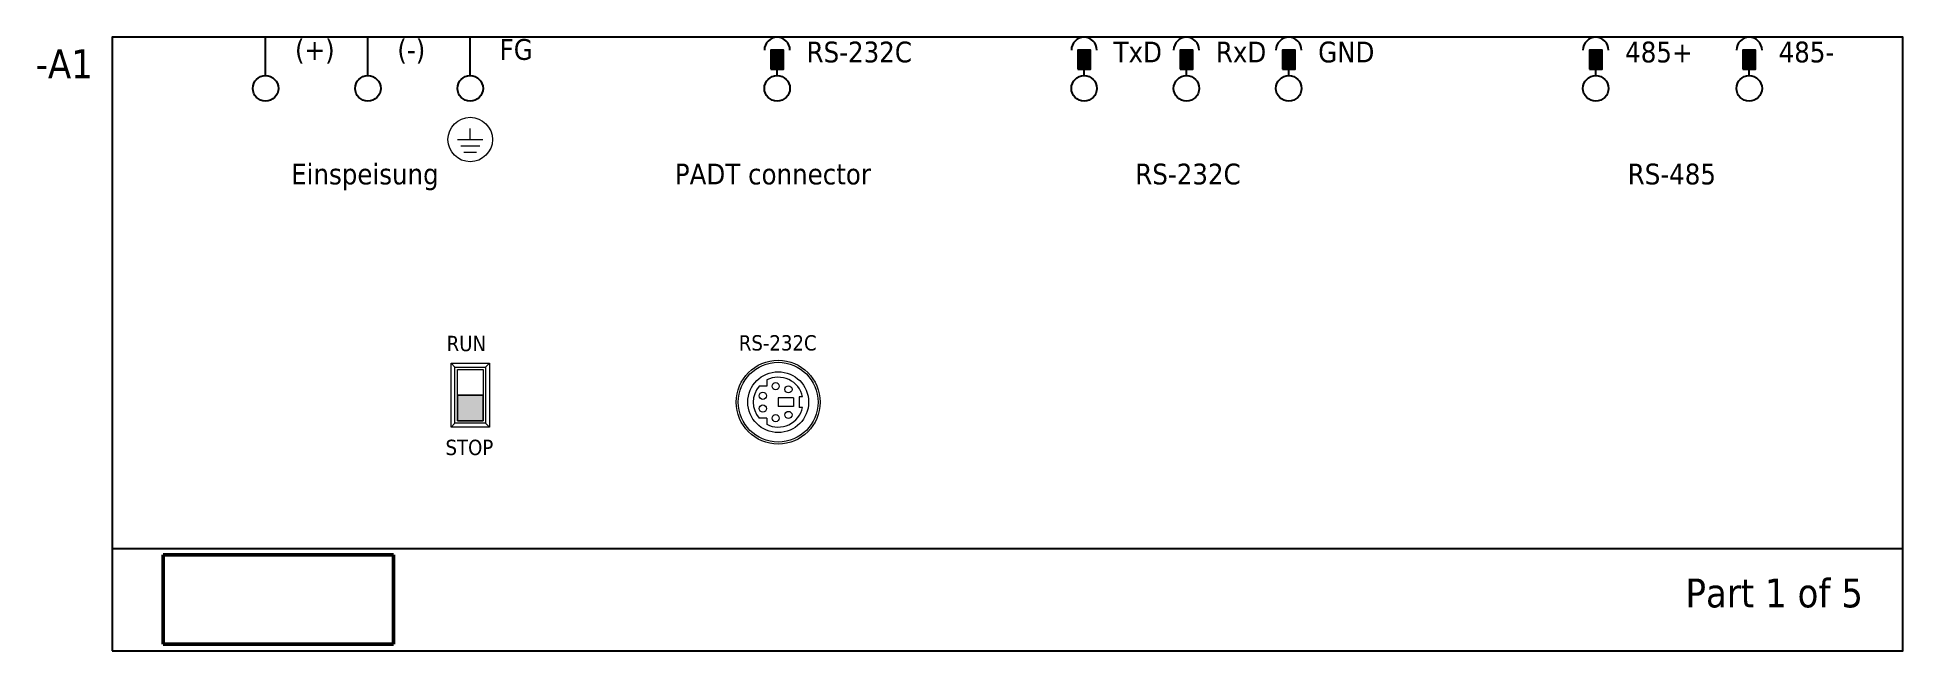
# Model space of a CAD drawing. Header units: millimetres. Extents: x 194 to 340, y 164 to 212.
import ezdxf
from ezdxf.enums import TextEntityAlignment as Align

# ---------------------------------------------------------------- set-up
doc = ezdxf.new("R2010")
doc.units = ezdxf.units.MM
for name, color, linetype, lineweight in [('EPLAN_Graphic', 240, 'Continuous', 50), ('EPLAN_Property', 1, 'Continuous', 25), ('EPLAN_Symbol', 7, 'Continuous', 25)]:
    doc.layers.add(name, color=color, linetype=linetype, lineweight=lineweight)
doc.styles.add('Tahoma', font='')
doc.styles.get('Tahoma').set_extended_font_data('Tahoma')
picture_1 = doc.add_image_def('image1.jpg', size_in_pixel=(4724, 2350))

# ---------------------------------------------------------------- blocks, each defined once
blk = doc.blocks.new('EPLSYM_LibrarySPECIAL_Symbol1_Variant0_Placement1')
at = {"layer": 'EPLAN_Symbol', "ltscale": 4}
blk.add_lwpolyline([(0, -48), (140, -48), (140, 0), (0, 0)], close=True, dxfattribs=at)
at = {"layer": 'EPLAN_Property', "style": 'Tahoma'}
for tag, height, p in [('DT_Name', 2.2575, (-1.5, -0.9515)), ('Technical_Data', 1.6254, (-1.5, -4.57508)), ('Supplementary_Field', 1.6254, (-1.5, -7.27508)), ('Function_Text', 1.6254, (-1.5, -9.97508)), ('Label_Text', 1.6254, (-1.5, -12.67508)), ('Mounting_Location', 1.6254, (-1.5, -15.37508))]:
    blk.add_attdef(tag, text='', height=height, dxfattribs=at).set_placement(p, align=Align.TOP_RIGHT)
blk = doc.blocks.new('EPLSYM_LibrarySPECIAL_Symbol13_Variant0_Placement1')
at = {"layer": 'EPLAN_Symbol', "ltscale": 4}
blk.add_line((0, 1), (0, 4), dxfattribs=at)
blk.add_circle((0, 0), 1, dxfattribs=at)
at = {"layer": 'EPLAN_Property', "style": 'Tahoma'}
for tag, p in [('Connection_Description', (2.3, 3.87492)), ('Symbolic_Address', (0, -4.02508)), ('Function_Text', (0, -6.72508))]:
    blk.add_attdef(tag, text='', height=1.6254, dxfattribs=at).set_placement(p, align=Align.TOP_CENTER)
blk.add_attdef('Connection_Name', text='', height=1.6254, dxfattribs=at).set_placement((2.3, 1.17492), align=Align.TOP_LEFT)
blk = doc.blocks.new('EPLSYM_LibrarySPECIAL_Symbol34_Variant0_Placement1')
at = {"layer": 'EPLAN_Symbol', "ltscale": 4}
blk.add_hatch(color=256, dxfattribs=at).paths.add_polyline_path([(-0.5, 1.5), (0.5, 1.5), (0.5, 3), (-0.5, 3)], flags=0)
blk.add_line((0, 1), (0, 1.5), dxfattribs=at)
blk.add_lwpolyline([(-0.5, 1.5), (0.5, 1.5), (0.5, 3), (-0.5, 3)], close=True, dxfattribs=at)
blk.add_circle((0, 0), 1, dxfattribs=at)
blk.add_arc((0, 3), 1, 0, 180, dxfattribs=at)
at = {"layer": 'EPLAN_Property', "style": 'Tahoma'}
for tag, p in [('Connection_Description', (2.3, 4.87492)), ('Symbolic_Address', (0, -4.02508)), ('Function_Text', (0, -6.72508))]:
    blk.add_attdef(tag, text='', height=1.6254, dxfattribs=at).set_placement(p, align=Align.TOP_CENTER)
blk.add_attdef('Connection_Name', text='', height=1.6254, dxfattribs=at).set_placement((2.3, 2.17492), align=Align.TOP_LEFT)

msp = doc.modelspace()

# ---------------------------------------------------------------- hatches: boundary and pattern name
at = {"layer": 'EPLAN_Graphic', "lineweight": 0}
msp.add_hatch(color=256, dxfattribs=at).paths.add_polyline_path([(229, 182), (229, 184), (227, 184), (227, 182)], flags=0)

# ---------------------------------------------------------------- linework, layer by layer
at = {"layer": 'EPLAN_Graphic', "lineweight": 0, "ltscale": 4}
for p, q in [((228, 204), (228, 204.87)), ((227.01, 204), (228.99, 204)), ((227.26, 203.5), (228.74, 203.5)), ((227.5, 203.01), (228.5, 203.01))]:
    msp.add_line(p, q, dxfattribs=at)
at = {"layer": 'EPLAN_Graphic', "lineweight": 0}
for p, q in [((226.5, 186.5), (229.5, 186.5)), ((226.5, 181.5), (226.5, 186.5)), ((226.5, 186.5), (226.8, 186.2)), ((226.8, 186.2), (229.2, 186.2)), ((226.8, 181.8), (226.8, 186.2)), ((227, 186), (229, 186)), ((227, 182), (227, 186)), ((229, 186), (229, 182)), ((229.2, 186.2), (229.5, 186.5)), ((229.2, 186.2), (229.2, 181.8)), ((229.5, 186.5), (229.5, 181.5)), ((227, 184), (229, 184)), ((251.19, 184.7), (250.58, 184.7)), ((251.19, 185.19), (251.19, 184.7)), ((253.28, 183.8), (252.08, 183.8)), ((252.08, 183.8), (252.08, 183.1)), ((253.28, 183.8), (253.28, 183.1)), ((253.73, 183.86), (253.73, 183.04)), ((253.99, 183.86), (253.73, 183.86)), ((253.28, 183.1), (252.08, 183.1)), ((253.99, 183.04), (253.73, 183.04)), ((226.8, 181.8), (226.5, 181.5)), ((229.5, 181.5), (226.5, 181.5)), ((229.2, 181.8), (226.8, 181.8)), ((229, 182), (227, 182)), ((229.2, 181.8), (229.5, 181.5)), ((251.19, 182.2), (250.58, 182.2)), ((251.19, 182.2), (251.19, 181.71))]:
    msp.add_line(p, q, dxfattribs=at)
msp.add_lwpolyline([(229, 182), (229, 184), (227, 184), (227, 182)], close=True, dxfattribs=at)
at = {"layer": 'EPLAN_Graphic', "lineweight": 0, "ltscale": 4}
msp.add_circle((228, 204), 1.74, dxfattribs=at)
at = {"layer": 'EPLAN_Graphic', "lineweight": 0}
for centre, radius in [((252.08, 183.45), 3.28), ((252.08, 183.45), 3.12), ((252.08, 183.45), 2.38), ((250.88, 183.95), 0.28), ((251.88, 184.7), 0.28), ((252.88, 184.45), 0.28), ((250.88, 182.95), 0.28), ((251.88, 182.2), 0.28), ((252.88, 182.45), 0.28)]:
    msp.add_circle(centre, radius, dxfattribs=at)
for start, end in [(12.1948, 117.1557), (140.1317, 219.8683), (242.8443, 347.8052)]:
    msp.add_arc((252.08, 183.45), 1.95, start, end, dxfattribs=at)
at = {"layer": 'EPLAN_Symbol', "ltscale": 4}
msp.add_line((200, 172), (340, 172), dxfattribs=at)

# ---------------------------------------------------------------- block references
ref = msp.add_blockref('EPLSYM_LibrarySPECIAL_Symbol1_Variant0_Placement1', (200, 212))
ref.add_attrib('DT_Name', '-A1', dxfattribs={"layer": 'EPLAN_Property', "height": 2.257, "style": 'Tahoma'}).set_placement((198.5, 211.05), align=Align.TOP_RIGHT)
ref.add_attrib('17_20901[11]', 'Part 1 of 5', dxfattribs={"layer": 'EPLAN_Property', "color": 7, "height": 2.2575, "style": 'Tahoma'}).set_placement((336.89, 169.65), align=Align.TOP_RIGHT)
ref = msp.add_blockref('EPLSYM_LibrarySPECIAL_Symbol13_Variant0_Placement1', (212, 208))
ref.add_attrib('Connection_Name', '(+)', dxfattribs={"layer": 'EPLAN_Property', "height": 1.625, "style": 'Tahoma'}).set_placement((214.3, 211.86), align=Align.TOP_LEFT)
ref = msp.add_blockref('EPLSYM_LibrarySPECIAL_Symbol13_Variant0_Placement1', (220, 208))
ref.add_attrib('Connection_Name', '(-)', dxfattribs={"layer": 'EPLAN_Property', "height": 1.625, "style": 'Tahoma'}).set_placement((222.3, 211.86), align=Align.TOP_LEFT)
ref = msp.add_blockref('EPLSYM_LibrarySPECIAL_Symbol13_Variant0_Placement1', (228, 208))
ref.add_attrib('Connection_Name', 'FG', dxfattribs={"layer": 'EPLAN_Property', "height": 1.625, "style": 'Tahoma'}).set_placement((230.3, 211.86), align=Align.TOP_LEFT)
ref = msp.add_blockref('EPLSYM_LibrarySPECIAL_Symbol34_Variant0_Placement1', (252, 208))
ref.add_attrib('Connection_Name', 'RS-232C', dxfattribs={"layer": 'EPLAN_Property', "height": 1.625, "style": 'Tahoma'}).set_placement((254.3, 211.66), align=Align.TOP_LEFT)
ref = msp.add_blockref('EPLSYM_LibrarySPECIAL_Symbol34_Variant0_Placement1', (276, 208))
ref.add_attrib('Connection_Name', 'TxD', dxfattribs={"layer": 'EPLAN_Property', "height": 1.625, "style": 'Tahoma'}).set_placement((278.3, 211.66), align=Align.TOP_LEFT)
ref = msp.add_blockref('EPLSYM_LibrarySPECIAL_Symbol34_Variant0_Placement1', (284, 208))
ref.add_attrib('Connection_Name', 'RxD', dxfattribs={"layer": 'EPLAN_Property', "height": 1.625, "style": 'Tahoma'}).set_placement((286.3, 211.66), align=Align.TOP_LEFT)
ref = msp.add_blockref('EPLSYM_LibrarySPECIAL_Symbol34_Variant0_Placement1', (292, 208))
ref.add_attrib('Connection_Name', 'GND', dxfattribs={"layer": 'EPLAN_Property', "height": 1.625, "style": 'Tahoma'}).set_placement((294.3, 211.66), align=Align.TOP_LEFT)
ref = msp.add_blockref('EPLSYM_LibrarySPECIAL_Symbol34_Variant0_Placement1', (316, 208))
ref.add_attrib('Connection_Name', '485+', dxfattribs={"layer": 'EPLAN_Property', "height": 1.625, "style": 'Tahoma'}).set_placement((318.3, 211.66), align=Align.TOP_LEFT)
ref = msp.add_blockref('EPLSYM_LibrarySPECIAL_Symbol34_Variant0_Placement1', (328, 208))
ref.add_attrib('Connection_Name', '485-', dxfattribs={"layer": 'EPLAN_Property', "height": 1.625, "style": 'Tahoma'}).set_placement((330.3, 211.66), align=Align.TOP_LEFT)

# ---------------------------------------------------------------- texts
at = {"layer": 'EPLAN_Graphic', "style": 'Tahoma'}
for s, height, p in [('Einspeisung', 1.6254, (214, 200)), ('PADT connector', 1.6254, (244, 200)), ('RS-232C', 1.625, (280, 200)), ('RS-485', 1.625, (318.5, 200))]:
    msp.add_text(s, height=height, dxfattribs=at).set_placement(p, align=Align.BOTTOM_LEFT)
at = {"layer": 'EPLAN_Graphic', "color": 240, "style": 'Tahoma'}
for s, p in [('RUN', (226.16, 187.44)), ('RS-232C', (249, 187.49)), ('STOP', (226.07, 179.31))]:
    msp.add_text(s, height=1.2, dxfattribs=at).set_placement(p)

# ---------------------------------------------------------------- pictures from other files: only their frames are drawn
at = {"layer": 'EPLAN_Graphic'}
image = msp.add_image(picture_1, insert=(204, 164.5), size_in_units=(18, 7), dxfattribs=at)
image.dxf.flags = 15

doc.saveas('drawing.dxf')
